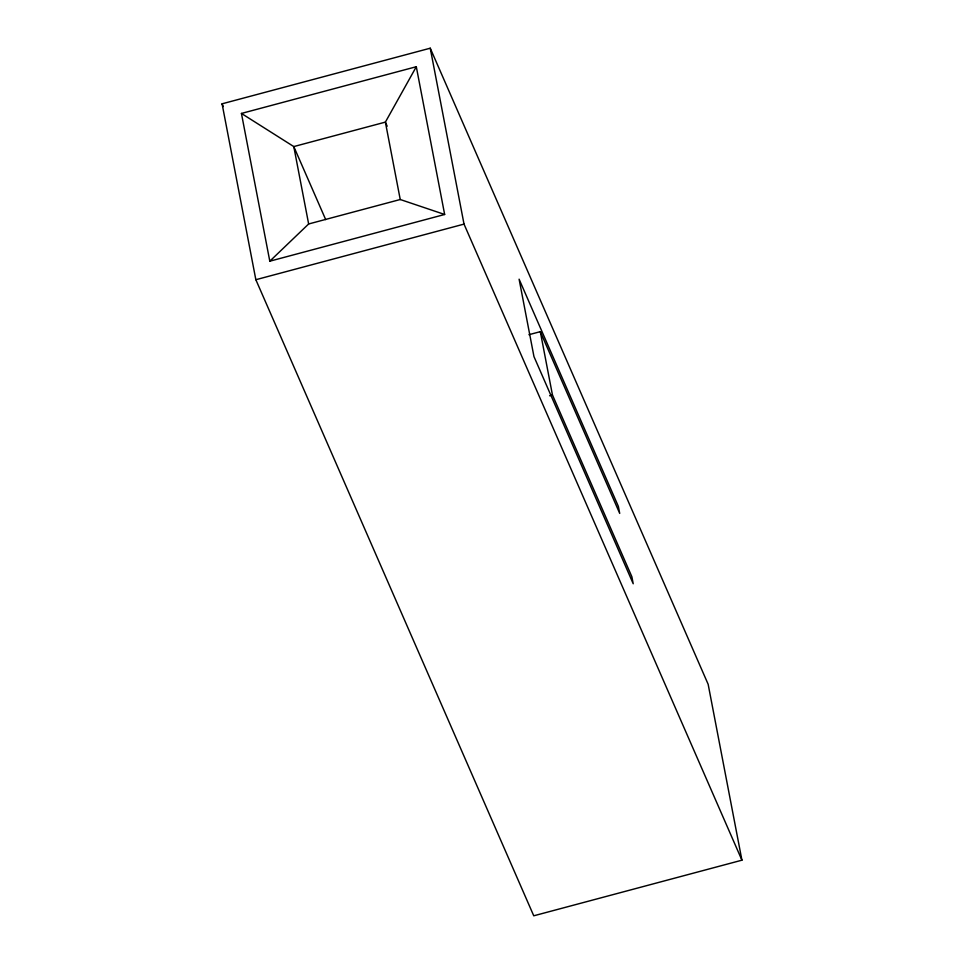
<?xml version="1.0" encoding="UTF-8"?>
<svg xmlns="http://www.w3.org/2000/svg" width="964" height="964" viewBox="0 0 964 964"><rect width="100%" height="100%" fill="white"/><g stroke="black" fill="none" stroke-linecap="round" stroke-linejoin="round"><path stroke-width="1.45" d="M416.303 66.721L385.383 122.115L400.241 199.512L444.657 214.478L416.303 66.721L241.434 113.439L269.8 261.196L444.657 214.478M269.8 261.196L308.649 223.973L400.241 199.512M222.082 103.811L430.245 48.2L708.154 684.283L741.919 860.189L533.755 915.8L255.846 279.717L222.082 103.811L223.287 106.57M255.846 279.717L464.021 224.106L741.919 860.189M528.935 334.701L540.31 331.664L619.707 513.402L618.358 506.365L519.102 279.186L533.96 356.584L633.215 583.762L631.866 576.725L552.456 394.987L540.31 331.664M549.613 395.746L552.456 394.987M241.434 113.439L293.791 146.576L325.699 219.611M387.179 126.224L385.383 122.115L293.791 146.576L308.649 223.973M430.245 48.2L464.021 224.106"/></g></svg>
